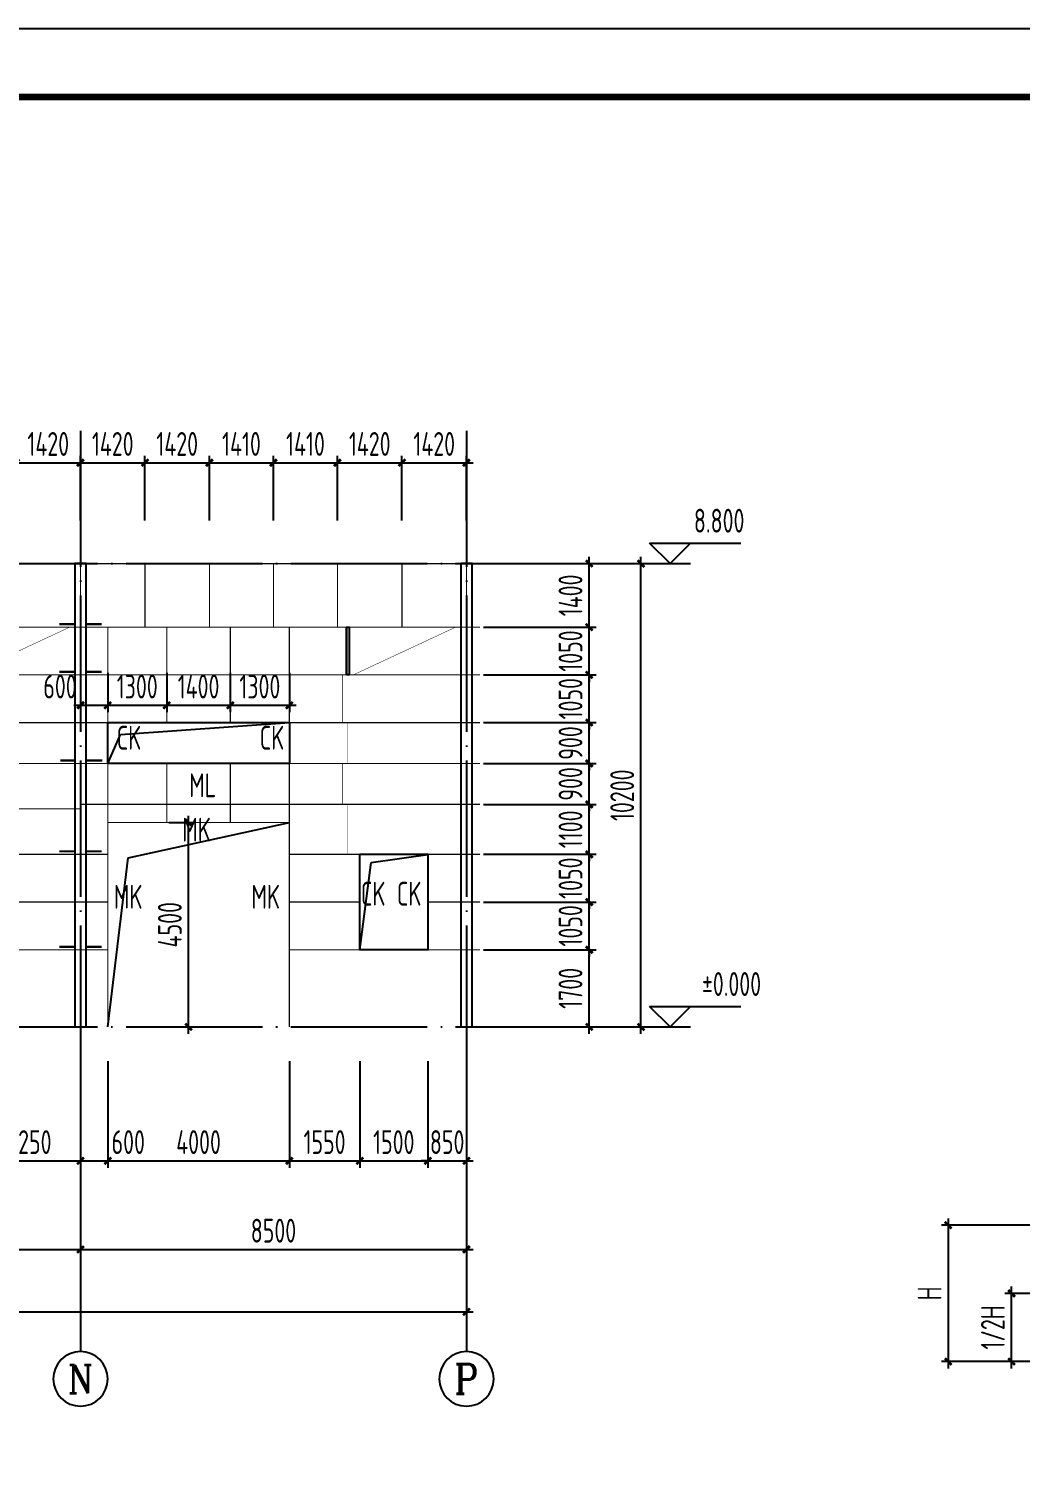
# Model space of a CAD drawing. Extents: x 753177 to 2169292, y -530934 to -273477.
# Drawn here: x 1811357 to 1833191, y -436492 to -404784 of the extents above; entities that cross this region are included whole.
import ezdxf
from ezdxf.enums import TextEntityAlignment as Align

# ---------------------------------------------------------------- set-up
doc = ezdxf.new("R2010")
doc.units = 0
doc.header["$LTSCALE"] = 1500
doc.header["$MEASUREMENT"] = 0
doc.linetypes.add('DOTE', pattern=[2.42, 2, -0.2, 0.02, -0.2])
doc.layers.get('Defpoints').update_dxf_attribs({"color": 252})
for name, color, linetype in [('00-tk', 151, 'Continuous'), ('AXIS', 3, 'Continuous'), ('AXIS_TEXT', 7, 'Continuous'), ('BOLT', 252, 'Continuous'), ('DIM', 3, 'Continuous'), ('THIN', 7, 'Continuous'), ('WINDOW', 4, 'Continuous')]:
    doc.layers.add(name, color=color, linetype=linetype)
doc.layers.add('TK', color=252, linetype='Continuous', lineweight=13)
doc.styles.add('_TCH_AXIS', font='COMPLEX', dxfattribs={"bigfont": 'GBCBIG'})
doc.styles.add('COMPLEX', font='COMPLEX')
doc.styles.add('TSSD_Dimension', font='Tssdeng.shx', dxfattribs={"width": 0.7, "bigfont": 'hztxt.shx'})
doc.styles.add('TSSD_Label', font='Tssdeng.shx', dxfattribs={"width": 0.7, "bigfont": 'hztxt.shx'})
doc.dimstyles.new('TSSD_150_150', dxfattribs={"dimtxt": 525, "dimasz": 150, "dimexe": 150, "dimexo": 375, "dimgap": 150, "dimtad": 1, "dimdec": 0, "dimzin": 0, "dimdsep": 46, "dimtxsty": 'TSSD_Dimension', "dimblk": 'ARCHTICK', "dimblk1": 'ARCHTICK', "dimblk2": 'ARCHTICK', "dimcen": 0, "dimdle": 150, "dimclrt": 7, "dimadec": 0, "dimazin": 0, "dimtfac": 1, "dimtdec": 0, "dimtix": 1, "dimtmove": 2, "dimatfit": 3, "dimfxl": 0, "dimtolj": 1, "dimtzin": 0, "dimarcsym": 0})

# ---------------------------------------------------------------- blocks, each defined once
blk = doc.blocks.new('_ArchTick')
at = {"color": 0, "linetype": 'ByBlock', "const_width": 0.4}
blk.add_lwpolyline([(-0.5, -0.5), (0.5, 0.5)], dxfattribs=at)
blk = doc.blocks.new('*D776')
at = {"layer": 'Defpoints', "color": 0, "transparency": 16777216}
for p in [(1833001, -432622), (1833890, -432622), (1833890, -434123)]:
    blk.add_point(p, dxfattribs=at)
at = {"layer": 'DIM', "color": 0, "lineweight": -2, "transparency": 16777216}
for p, q in [((1833001, -434273), (1833001, -432472)), ((1833515, -432622), (1832851, -432622)), ((1833515, -434123), (1832851, -434123))]:
    blk.add_line(p, q, dxfattribs=at)
at = {"layer": 'DIM', "color": 0, "lineweight": -2, "transparency": 16777216, "xscale": 150, "yscale": 150, "zscale": 150}
for p, rotation in [((1833001, -432622), 90), ((1833001, -434123), 270)]:
    blk.add_blockref('_ArchTick', p, dxfattribs=dict(at, rotation=rotation))
at = {"layer": 'DIM', "color": 7, "transparency": 16777216, "insert": (1832589, -433373), "char_height": 525, "attachment_point": 5, "rotation": 90, "style": 'TSSD_Dimension'}
blk.add_mtext('\\A1;1/2H', dxfattribs=at)
blk = doc.blocks.new('*D777')
at = {"layer": 'Defpoints', "color": 0, "transparency": 16777216}
for p in [(1833890, -431121), (1831606, -434123), (1833890, -434123)]:
    blk.add_point(p, dxfattribs=at)
at = {"layer": 'DIM', "color": 0, "lineweight": -2, "transparency": 16777216}
for p, q in [((1833515, -431121), (1831456, -431121)), ((1831606, -430971), (1831606, -434273)), ((1833515, -434123), (1831456, -434123))]:
    blk.add_line(p, q, dxfattribs=at)
at = {"layer": 'DIM', "color": 0, "lineweight": -2, "transparency": 16777216, "xscale": 150, "yscale": 150, "zscale": 150}
for p, rotation in [((1831606, -431121), 90), ((1831606, -434123), 270)]:
    blk.add_blockref('_ArchTick', p, dxfattribs=dict(at, rotation=rotation))
at = {"layer": 'DIM', "color": 7, "transparency": 16777216, "insert": (1831194, -432622), "char_height": 525, "attachment_point": 5, "rotation": 90, "style": 'TSSD_Dimension'}
blk.add_mtext('\\A1;H', dxfattribs=at)
blk = doc.blocks.new('A$C16496DF1')
at = {"layer": '00-tk', "linetype": 'Continuous'}
blk.add_line((178350, 126150), (0, 126150), dxfattribs=at)
at = {"layer": '00-tk', "const_width": 150}
blk.add_lwpolyline([(3750, 124650), (176850, 124650), (176850, 1500), (3750, 1500)], close=True, dxfattribs=at)
blk = doc.blocks.new('*D791')
at = {"layer": 'AXIS', "color": 0, "lineweight": -2, "transparency": 16777216}
for p, q in [((1803995, -428280), (1803995, -431805)), ((1812495, -428280), (1812495, -431805)), ((1803845, -431655), (1812645, -431655))]:
    blk.add_line(p, q, dxfattribs=at)
at = {"layer": 'Defpoints', "color": 0, "transparency": 16777216}
for p in [(1803995, -427905), (1812495, -427905), (1812495, -431655)]:
    blk.add_point(p, dxfattribs=at)
at = {"layer": 'AXIS', "color": 0, "lineweight": -2, "transparency": 16777216, "xscale": 150, "yscale": 150, "zscale": 150, "rotation": 180}
blk.add_blockref('_ArchTick', (1803995, -431655), dxfattribs=at)
at = {"layer": 'AXIS', "color": 0, "lineweight": -2, "transparency": 16777216, "xscale": 150, "yscale": 150, "zscale": 150}
blk.add_blockref('_ArchTick', (1812495, -431655), dxfattribs=at)
at = {"layer": 'AXIS', "color": 7, "transparency": 16777216, "insert": (1808245, -431242), "char_height": 525, "attachment_point": 5, "style": 'TSSD_Dimension'}
blk.add_mtext('\\A1;8500', dxfattribs=at)
blk = doc.blocks.new('*D792')
at = {"layer": 'AXIS', "color": 0, "lineweight": -2, "transparency": 16777216}
for p, q in [((1812495, -428280), (1812495, -431805)), ((1820995, -428280), (1820995, -431805)), ((1812345, -431655), (1821145, -431655))]:
    blk.add_line(p, q, dxfattribs=at)
at = {"layer": 'Defpoints', "color": 0, "transparency": 16777216}
for p in [(1812495, -427905), (1820995, -427905), (1820995, -431655)]:
    blk.add_point(p, dxfattribs=at)
at = {"layer": 'AXIS', "color": 0, "lineweight": -2, "transparency": 16777216, "xscale": 150, "yscale": 150, "zscale": 150, "rotation": 180}
blk.add_blockref('_ArchTick', (1812495, -431655), dxfattribs=at)
at = {"layer": 'AXIS', "color": 0, "lineweight": -2, "transparency": 16777216, "xscale": 150, "yscale": 150, "zscale": 150}
blk.add_blockref('_ArchTick', (1820995, -431655), dxfattribs=at)
at = {"layer": 'AXIS', "color": 7, "transparency": 16777216, "insert": (1816745, -431242), "char_height": 525, "attachment_point": 5, "style": 'TSSD_Dimension'}
blk.add_mtext('\\A1;8500', dxfattribs=at)
blk = doc.blocks.new('_AXISO')
blk.add_circle((0, 0), 0.5)
at = {"layer": 'AXIS_TEXT', "style": 'COMPLEX', "width": 1.041667}
blk.add_attdef('A', text='', height=0.56, dxfattribs=at).set_placement((-0.25, -0.28), (0.25, -0.28), align=Align.FIT)
blk = doc.blocks.new('*D793')
at = {"layer": 'Defpoints', "color": 0, "transparency": 16777216}
for p in [(1710495, -426757), (1820995, -426757), (1820995, -433030)]:
    blk.add_point(p, dxfattribs=at)
at = {"layer": 'DIM', "color": 0, "lineweight": -2, "transparency": 16777216}
for p, q in [((1710495, -427132), (1710495, -433180)), ((1820995, -427132), (1820995, -433180)), ((1710345, -433030), (1821145, -433030))]:
    blk.add_line(p, q, dxfattribs=at)
at = {"layer": 'DIM', "color": 0, "lineweight": -2, "transparency": 16777216, "xscale": 150, "yscale": 150, "zscale": 150, "rotation": 180}
blk.add_blockref('_ArchTick', (1710495, -433030), dxfattribs=at)
at = {"layer": 'DIM', "color": 0, "lineweight": -2, "transparency": 16777216, "xscale": 150, "yscale": 150, "zscale": 150}
blk.add_blockref('_ArchTick', (1820995, -433030), dxfattribs=at)
at = {"layer": 'DIM', "color": 7, "transparency": 16777216, "insert": (1765745, -432618), "char_height": 525, "attachment_point": 5, "style": 'TSSD_Dimension'}
blk.add_mtext('\\A1;110500', dxfattribs=at)
blk = doc.blocks.new('*D831')
at = {"layer": 'Defpoints', "color": 0, "transparency": 16777216}
for p in [(1810245, -427132), (1812495, -427132), (1812495, -429705)]:
    blk.add_point(p, dxfattribs=at)
at = {"layer": 'DIM', "color": 0, "lineweight": -2, "transparency": 16777216}
for p, q in [((1810245, -427507), (1810245, -429855)), ((1812495, -427507), (1812495, -429855)), ((1810095, -429705), (1812645, -429705))]:
    blk.add_line(p, q, dxfattribs=at)
at = {"layer": 'DIM', "color": 0, "lineweight": -2, "transparency": 16777216, "xscale": 150, "yscale": 150, "zscale": 150, "rotation": 180}
blk.add_blockref('_ArchTick', (1810245, -429705), dxfattribs=at)
at = {"layer": 'DIM', "color": 0, "lineweight": -2, "transparency": 16777216, "xscale": 150, "yscale": 150, "zscale": 150}
blk.add_blockref('_ArchTick', (1812495, -429705), dxfattribs=at)
at = {"layer": 'DIM', "color": 7, "transparency": 16777216, "insert": (1811370, -429292), "char_height": 525, "attachment_point": 5, "style": 'TSSD_Dimension'}
blk.add_mtext('\\A1;2250', dxfattribs=at)
blk = doc.blocks.new('*D832')
at = {"layer": 'Defpoints', "color": 0, "transparency": 16777216}
for p in [(1812495, -427132), (1813095, -427132), (1813095, -429705)]:
    blk.add_point(p, dxfattribs=at)
at = {"layer": 'DIM', "color": 0, "lineweight": -2, "transparency": 16777216}
for p, q in [((1812495, -427507), (1812495, -429855)), ((1813095, -427507), (1813095, -429855)), ((1812345, -429705), (1813245, -429705))]:
    blk.add_line(p, q, dxfattribs=at)
at = {"layer": 'DIM', "color": 0, "lineweight": -2, "transparency": 16777216, "xscale": 150, "yscale": 150, "zscale": 150, "rotation": 180}
blk.add_blockref('_ArchTick', (1812495, -429705), dxfattribs=at)
at = {"layer": 'DIM', "color": 0, "lineweight": -2, "transparency": 16777216, "xscale": 150, "yscale": 150, "zscale": 150}
blk.add_blockref('_ArchTick', (1813095, -429705), dxfattribs=at)
at = {"layer": 'DIM', "color": 7, "transparency": 16777216, "insert": (1813547, -429292), "char_height": 525, "attachment_point": 5, "style": 'TSSD_Dimension'}
blk.add_mtext('\\A1;600', dxfattribs=at)
blk = doc.blocks.new('*D833')
at = {"layer": 'Defpoints', "color": 0, "transparency": 16777216}
for p in [(1813095, -427132), (1817095, -427132), (1817095, -429705)]:
    blk.add_point(p, dxfattribs=at)
at = {"layer": 'DIM', "color": 0, "lineweight": -2, "transparency": 16777216}
for p, q in [((1813095, -427507), (1813095, -429855)), ((1817095, -427507), (1817095, -429855)), ((1812945, -429705), (1817245, -429705))]:
    blk.add_line(p, q, dxfattribs=at)
at = {"layer": 'DIM', "color": 0, "lineweight": -2, "transparency": 16777216, "xscale": 150, "yscale": 150, "zscale": 150, "rotation": 180}
blk.add_blockref('_ArchTick', (1813095, -429705), dxfattribs=at)
at = {"layer": 'DIM', "color": 0, "lineweight": -2, "transparency": 16777216, "xscale": 150, "yscale": 150, "zscale": 150}
blk.add_blockref('_ArchTick', (1817095, -429705), dxfattribs=at)
at = {"layer": 'DIM', "color": 7, "transparency": 16777216, "insert": (1815095, -429292), "char_height": 525, "attachment_point": 5, "style": 'TSSD_Dimension'}
blk.add_mtext('\\A1;4000', dxfattribs=at)
blk = doc.blocks.new('*D834')
at = {"layer": 'Defpoints', "color": 0, "transparency": 16777216}
for p in [(1817095, -427132), (1818645, -427132), (1818645, -429705)]:
    blk.add_point(p, dxfattribs=at)
at = {"layer": 'DIM', "color": 0, "lineweight": -2, "transparency": 16777216}
for p, q in [((1817095, -427507), (1817095, -429855)), ((1818645, -427507), (1818645, -429855)), ((1816945, -429705), (1818795, -429705))]:
    blk.add_line(p, q, dxfattribs=at)
at = {"layer": 'DIM', "color": 0, "lineweight": -2, "transparency": 16777216, "xscale": 150, "yscale": 150, "zscale": 150, "rotation": 180}
blk.add_blockref('_ArchTick', (1817095, -429705), dxfattribs=at)
at = {"layer": 'DIM', "color": 0, "lineweight": -2, "transparency": 16777216, "xscale": 150, "yscale": 150, "zscale": 150}
blk.add_blockref('_ArchTick', (1818645, -429705), dxfattribs=at)
at = {"layer": 'DIM', "color": 7, "transparency": 16777216, "insert": (1817870, -429292), "char_height": 525, "attachment_point": 5, "style": 'TSSD_Dimension'}
blk.add_mtext('\\A1;1550', dxfattribs=at)
blk = doc.blocks.new('*D835')
at = {"layer": 'Defpoints', "color": 0, "transparency": 16777216}
for p in [(1818645, -427132), (1820145, -427132), (1820145, -429705)]:
    blk.add_point(p, dxfattribs=at)
at = {"layer": 'DIM', "color": 0, "lineweight": -2, "transparency": 16777216}
for p, q in [((1818645, -427507), (1818645, -429855)), ((1820145, -427507), (1820145, -429855)), ((1818495, -429705), (1820295, -429705))]:
    blk.add_line(p, q, dxfattribs=at)
at = {"layer": 'DIM', "color": 0, "lineweight": -2, "transparency": 16777216, "xscale": 150, "yscale": 150, "zscale": 150, "rotation": 180}
blk.add_blockref('_ArchTick', (1818645, -429705), dxfattribs=at)
at = {"layer": 'DIM', "color": 0, "lineweight": -2, "transparency": 16777216, "xscale": 150, "yscale": 150, "zscale": 150}
blk.add_blockref('_ArchTick', (1820145, -429705), dxfattribs=at)
at = {"layer": 'DIM', "color": 7, "transparency": 16777216, "insert": (1819395, -429292), "char_height": 525, "attachment_point": 5, "style": 'TSSD_Dimension'}
blk.add_mtext('\\A1;1500', dxfattribs=at)
blk = doc.blocks.new('*D836')
at = {"layer": 'Defpoints', "color": 0, "transparency": 16777216}
for p in [(1820145, -427132), (1820995, -427132), (1820995, -429705)]:
    blk.add_point(p, dxfattribs=at)
at = {"layer": 'DIM', "color": 0, "lineweight": -2, "transparency": 16777216}
for p, q in [((1820145, -427507), (1820145, -429855)), ((1820995, -427507), (1820995, -429855)), ((1820145, -429705), (1819995, -429705)), ((1820145, -429705), (1820995, -429705)), ((1820995, -429705), (1821145, -429705))]:
    blk.add_line(p, q, dxfattribs=at)
at = {"layer": 'DIM', "color": 0, "lineweight": -2, "transparency": 16777216, "xscale": 150, "yscale": 150, "zscale": 150}
blk.add_blockref('_ArchTick', (1820145, -429705), dxfattribs=at)
at = {"layer": 'DIM', "color": 0, "lineweight": -2, "transparency": 16777216, "xscale": 150, "yscale": 150, "zscale": 150, "rotation": 180}
blk.add_blockref('_ArchTick', (1820995, -429705), dxfattribs=at)
at = {"layer": 'DIM', "color": 7, "transparency": 16777216, "insert": (1820570, -429292), "char_height": 525, "attachment_point": 5, "style": 'TSSD_Dimension'}
blk.add_mtext('\\A1;850', dxfattribs=at)
blk = doc.blocks.new('*D933')
at = {"layer": 'Defpoints', "color": 0, "transparency": 16777216}
for p in [(1812495, -414336), (1811075, -415985), (1812495, -415985)]:
    blk.add_point(p, dxfattribs=at)
at = {"layer": 'DIM', "color": 0, "lineweight": -2, "transparency": 16777216}
for p, q in [((1810925, -414336), (1812645, -414336)), ((1811075, -415610), (1811075, -414186)), ((1812495, -415610), (1812495, -414186))]:
    blk.add_line(p, q, dxfattribs=at)
at = {"layer": 'DIM', "color": 0, "lineweight": -2, "transparency": 16777216, "xscale": 150, "yscale": 150, "zscale": 150, "rotation": 180}
blk.add_blockref('_ArchTick', (1811075, -414336), dxfattribs=at)
at = {"layer": 'DIM', "color": 0, "lineweight": -2, "transparency": 16777216, "xscale": 150, "yscale": 150, "zscale": 150}
blk.add_blockref('_ArchTick', (1812495, -414336), dxfattribs=at)
at = {"layer": 'DIM', "color": 7, "transparency": 16777216, "insert": (1811785, -413923), "char_height": 525, "attachment_point": 5, "style": 'TSSD_Dimension'}
blk.add_mtext('\\A1;1420', dxfattribs=at)
blk = doc.blocks.new('*D934')
at = {"layer": 'Defpoints', "color": 0, "transparency": 16777216}
for p in [(1813915, -414336), (1812495, -415985), (1813915, -415985)]:
    blk.add_point(p, dxfattribs=at)
at = {"layer": 'DIM', "color": 0, "lineweight": -2, "transparency": 16777216}
for p, q in [((1812345, -414336), (1814065, -414336)), ((1812495, -415610), (1812495, -414186)), ((1813915, -415610), (1813915, -414186))]:
    blk.add_line(p, q, dxfattribs=at)
at = {"layer": 'DIM', "color": 0, "lineweight": -2, "transparency": 16777216, "xscale": 150, "yscale": 150, "zscale": 150, "rotation": 180}
blk.add_blockref('_ArchTick', (1812495, -414336), dxfattribs=at)
at = {"layer": 'DIM', "color": 0, "lineweight": -2, "transparency": 16777216, "xscale": 150, "yscale": 150, "zscale": 150}
blk.add_blockref('_ArchTick', (1813915, -414336), dxfattribs=at)
at = {"layer": 'DIM', "color": 7, "transparency": 16777216, "insert": (1813205, -413923), "char_height": 525, "attachment_point": 5, "style": 'TSSD_Dimension'}
blk.add_mtext('\\A1;1420', dxfattribs=at)
blk = doc.blocks.new('*D935')
at = {"layer": 'Defpoints', "color": 0, "transparency": 16777216}
for p in [(1815335, -414336), (1813915, -415985), (1815335, -415985)]:
    blk.add_point(p, dxfattribs=at)
at = {"layer": 'DIM', "color": 0, "lineweight": -2, "transparency": 16777216}
for p, q in [((1813765, -414336), (1815485, -414336)), ((1813915, -415610), (1813915, -414186)), ((1815335, -415610), (1815335, -414186))]:
    blk.add_line(p, q, dxfattribs=at)
at = {"layer": 'DIM', "color": 0, "lineweight": -2, "transparency": 16777216, "xscale": 150, "yscale": 150, "zscale": 150, "rotation": 180}
blk.add_blockref('_ArchTick', (1813915, -414336), dxfattribs=at)
at = {"layer": 'DIM', "color": 0, "lineweight": -2, "transparency": 16777216, "xscale": 150, "yscale": 150, "zscale": 150}
blk.add_blockref('_ArchTick', (1815335, -414336), dxfattribs=at)
at = {"layer": 'DIM', "color": 7, "transparency": 16777216, "insert": (1814625, -413923), "char_height": 525, "attachment_point": 5, "style": 'TSSD_Dimension'}
blk.add_mtext('\\A1;1420', dxfattribs=at)
blk = doc.blocks.new('*D936')
at = {"layer": 'Defpoints', "color": 0, "transparency": 16777216}
for p in [(1816745, -414336), (1815335, -415985), (1816745, -415985)]:
    blk.add_point(p, dxfattribs=at)
at = {"layer": 'DIM', "color": 0, "lineweight": -2, "transparency": 16777216}
for p, q in [((1815185, -414336), (1816895, -414336)), ((1815335, -415610), (1815335, -414186)), ((1816745, -415610), (1816745, -414186))]:
    blk.add_line(p, q, dxfattribs=at)
at = {"layer": 'DIM', "color": 0, "lineweight": -2, "transparency": 16777216, "xscale": 150, "yscale": 150, "zscale": 150, "rotation": 180}
blk.add_blockref('_ArchTick', (1815335, -414336), dxfattribs=at)
at = {"layer": 'DIM', "color": 0, "lineweight": -2, "transparency": 16777216, "xscale": 150, "yscale": 150, "zscale": 150}
blk.add_blockref('_ArchTick', (1816745, -414336), dxfattribs=at)
at = {"layer": 'DIM', "color": 7, "transparency": 16777216, "insert": (1816040, -413923), "char_height": 525, "attachment_point": 5, "style": 'TSSD_Dimension'}
blk.add_mtext('\\A1;1410', dxfattribs=at)
blk = doc.blocks.new('*D937')
at = {"layer": 'Defpoints', "color": 0, "transparency": 16777216}
for p in [(1818155, -414336), (1816745, -415985), (1818155, -415985)]:
    blk.add_point(p, dxfattribs=at)
at = {"layer": 'DIM', "color": 0, "lineweight": -2, "transparency": 16777216}
for p, q in [((1816595, -414336), (1818305, -414336)), ((1816745, -415610), (1816745, -414186)), ((1818155, -415610), (1818155, -414186))]:
    blk.add_line(p, q, dxfattribs=at)
at = {"layer": 'DIM', "color": 0, "lineweight": -2, "transparency": 16777216, "xscale": 150, "yscale": 150, "zscale": 150, "rotation": 180}
blk.add_blockref('_ArchTick', (1816745, -414336), dxfattribs=at)
at = {"layer": 'DIM', "color": 0, "lineweight": -2, "transparency": 16777216, "xscale": 150, "yscale": 150, "zscale": 150}
blk.add_blockref('_ArchTick', (1818155, -414336), dxfattribs=at)
at = {"layer": 'DIM', "color": 7, "transparency": 16777216, "insert": (1817450, -413923), "char_height": 525, "attachment_point": 5, "style": 'TSSD_Dimension'}
blk.add_mtext('\\A1;1410', dxfattribs=at)
blk = doc.blocks.new('*D938')
at = {"layer": 'Defpoints', "color": 0, "transparency": 16777216}
for p in [(1819575, -414336), (1818155, -415985), (1819575, -415985)]:
    blk.add_point(p, dxfattribs=at)
at = {"layer": 'DIM', "color": 0, "lineweight": -2, "transparency": 16777216}
for p, q in [((1818005, -414336), (1819725, -414336)), ((1818155, -415610), (1818155, -414186)), ((1819575, -415610), (1819575, -414186))]:
    blk.add_line(p, q, dxfattribs=at)
at = {"layer": 'DIM', "color": 0, "lineweight": -2, "transparency": 16777216, "xscale": 150, "yscale": 150, "zscale": 150, "rotation": 180}
blk.add_blockref('_ArchTick', (1818155, -414336), dxfattribs=at)
at = {"layer": 'DIM', "color": 0, "lineweight": -2, "transparency": 16777216, "xscale": 150, "yscale": 150, "zscale": 150}
blk.add_blockref('_ArchTick', (1819575, -414336), dxfattribs=at)
at = {"layer": 'DIM', "color": 7, "transparency": 16777216, "insert": (1818865, -413923), "char_height": 525, "attachment_point": 5, "style": 'TSSD_Dimension'}
blk.add_mtext('\\A1;1420', dxfattribs=at)
blk = doc.blocks.new('*D939')
at = {"layer": 'Defpoints', "color": 0, "transparency": 16777216}
for p in [(1820995, -414336), (1819575, -415985), (1820995, -415985)]:
    blk.add_point(p, dxfattribs=at)
at = {"layer": 'DIM', "color": 0, "lineweight": -2, "transparency": 16777216}
for p, q in [((1819425, -414336), (1821145, -414336)), ((1819575, -415610), (1819575, -414186)), ((1820995, -415610), (1820995, -414186))]:
    blk.add_line(p, q, dxfattribs=at)
at = {"layer": 'DIM', "color": 0, "lineweight": -2, "transparency": 16777216, "xscale": 150, "yscale": 150, "zscale": 150, "rotation": 180}
blk.add_blockref('_ArchTick', (1819575, -414336), dxfattribs=at)
at = {"layer": 'DIM', "color": 0, "lineweight": -2, "transparency": 16777216, "xscale": 150, "yscale": 150, "zscale": 150}
blk.add_blockref('_ArchTick', (1820995, -414336), dxfattribs=at)
at = {"layer": 'DIM', "color": 7, "transparency": 16777216, "insert": (1820285, -413923), "char_height": 525, "attachment_point": 5, "style": 'TSSD_Dimension'}
blk.add_mtext('\\A1;1420', dxfattribs=at)
blk = doc.blocks.new('*D960')
at = {"layer": 'Defpoints', "color": 0, "transparency": 16777216}
for p in [(1812495, -418590), (1813095, -418590), (1813095, -419676)]:
    blk.add_point(p, dxfattribs=at)
at = {"layer": 'DIM', "color": 0, "lineweight": -2, "transparency": 16777216}
for p, q in [((1812495, -418965), (1812495, -419826)), ((1813095, -418965), (1813095, -419826)), ((1812345, -419676), (1813245, -419676))]:
    blk.add_line(p, q, dxfattribs=at)
at = {"layer": 'DIM', "color": 0, "lineweight": -2, "transparency": 16777216, "xscale": 150, "yscale": 150, "zscale": 150, "rotation": 180}
blk.add_blockref('_ArchTick', (1812495, -419676), dxfattribs=at)
at = {"layer": 'DIM', "color": 0, "lineweight": -2, "transparency": 16777216, "xscale": 150, "yscale": 150, "zscale": 150}
blk.add_blockref('_ArchTick', (1813095, -419676), dxfattribs=at)
at = {"layer": 'DIM', "color": 7, "transparency": 16777216, "insert": (1812044, -419264), "char_height": 525, "attachment_point": 5, "style": 'TSSD_Dimension'}
blk.add_mtext('\\A1;600', dxfattribs=at)
blk = doc.blocks.new('*D961')
at = {"layer": 'Defpoints', "color": 0, "transparency": 16777216}
for p in [(1813095, -418590), (1814395, -418590), (1814395, -419676)]:
    blk.add_point(p, dxfattribs=at)
at = {"layer": 'DIM', "color": 0, "lineweight": -2, "transparency": 16777216}
for p, q in [((1813095, -418965), (1813095, -419826)), ((1814395, -418965), (1814395, -419826)), ((1812945, -419676), (1814545, -419676))]:
    blk.add_line(p, q, dxfattribs=at)
at = {"layer": 'DIM', "color": 0, "lineweight": -2, "transparency": 16777216, "xscale": 150, "yscale": 150, "zscale": 150, "rotation": 180}
blk.add_blockref('_ArchTick', (1813095, -419676), dxfattribs=at)
at = {"layer": 'DIM', "color": 0, "lineweight": -2, "transparency": 16777216, "xscale": 150, "yscale": 150, "zscale": 150}
blk.add_blockref('_ArchTick', (1814395, -419676), dxfattribs=at)
at = {"layer": 'DIM', "color": 7, "transparency": 16777216, "insert": (1813745, -419264), "char_height": 525, "attachment_point": 5, "style": 'TSSD_Dimension'}
blk.add_mtext('\\A1;1300', dxfattribs=at)
blk = doc.blocks.new('*D962')
at = {"layer": 'Defpoints', "color": 0, "transparency": 16777216}
for p in [(1814395, -418590), (1815795, -418590), (1815795, -419676)]:
    blk.add_point(p, dxfattribs=at)
at = {"layer": 'DIM', "color": 0, "lineweight": -2, "transparency": 16777216}
for p, q in [((1814395, -418965), (1814395, -419826)), ((1815795, -418965), (1815795, -419826)), ((1814245, -419676), (1815945, -419676))]:
    blk.add_line(p, q, dxfattribs=at)
at = {"layer": 'DIM', "color": 0, "lineweight": -2, "transparency": 16777216, "xscale": 150, "yscale": 150, "zscale": 150, "rotation": 180}
blk.add_blockref('_ArchTick', (1814395, -419676), dxfattribs=at)
at = {"layer": 'DIM', "color": 0, "lineweight": -2, "transparency": 16777216, "xscale": 150, "yscale": 150, "zscale": 150}
blk.add_blockref('_ArchTick', (1815795, -419676), dxfattribs=at)
at = {"layer": 'DIM', "color": 7, "transparency": 16777216, "insert": (1815095, -419264), "char_height": 525, "attachment_point": 5, "style": 'TSSD_Dimension'}
blk.add_mtext('\\A1;1400', dxfattribs=at)
blk = doc.blocks.new('*D963')
at = {"layer": 'Defpoints', "color": 0, "transparency": 16777216}
for p in [(1815795, -418590), (1817095, -418590), (1817095, -419676)]:
    blk.add_point(p, dxfattribs=at)
at = {"layer": 'DIM', "color": 0, "lineweight": -2, "transparency": 16777216}
for p, q in [((1815795, -418965), (1815795, -419826)), ((1817095, -418965), (1817095, -419826)), ((1815645, -419676), (1817245, -419676))]:
    blk.add_line(p, q, dxfattribs=at)
at = {"layer": 'DIM', "color": 0, "lineweight": -2, "transparency": 16777216, "xscale": 150, "yscale": 150, "zscale": 150, "rotation": 180}
blk.add_blockref('_ArchTick', (1815795, -419676), dxfattribs=at)
at = {"layer": 'DIM', "color": 0, "lineweight": -2, "transparency": 16777216, "xscale": 150, "yscale": 150, "zscale": 150}
blk.add_blockref('_ArchTick', (1817095, -419676), dxfattribs=at)
at = {"layer": 'DIM', "color": 7, "transparency": 16777216, "insert": (1816445, -419264), "char_height": 525, "attachment_point": 5, "style": 'TSSD_Dimension'}
blk.add_mtext('\\A1;1300', dxfattribs=at)
blk = doc.blocks.new('*D967')
at = {"layer": 'Defpoints', "color": 0, "transparency": 16777216}
for p in [(1814063, -422257), (1814875, -422257), (1814063, -426757)]:
    blk.add_point(p, dxfattribs=at)
at = {"layer": 'DIM', "color": 0, "lineweight": -2, "transparency": 16777216}
for p, q in [((1814438, -422257), (1815025, -422257)), ((1814875, -426907), (1814875, -422107)), ((1814438, -426757), (1815025, -426757))]:
    blk.add_line(p, q, dxfattribs=at)
at = {"layer": 'DIM', "color": 0, "lineweight": -2, "transparency": 16777216, "xscale": 150, "yscale": 150, "zscale": 150}
for p, rotation in [((1814875, -422257), 90), ((1814875, -426757), 270)]:
    blk.add_blockref('_ArchTick', p, dxfattribs=dict(at, rotation=rotation))
at = {"layer": 'DIM', "color": 7, "transparency": 16777216, "insert": (1814463, -424507), "char_height": 525, "attachment_point": 5, "rotation": 90, "style": 'TSSD_Dimension'}
blk.add_mtext('\\A1;4500', dxfattribs=at)
blk = doc.blocks.new('*D977')
at = {"layer": 'Defpoints', "color": 0, "transparency": 16777216}
for p in [(1820995, -425057), (1823699, -425057), (1820995, -426757)]:
    blk.add_point(p, dxfattribs=at)
at = {"layer": 'DIM', "color": 0, "lineweight": -2, "transparency": 16777216}
for p, q in [((1821370, -425057), (1823849, -425057)), ((1823699, -426907), (1823699, -424907)), ((1821370, -426757), (1823849, -426757))]:
    blk.add_line(p, q, dxfattribs=at)
at = {"layer": 'DIM', "color": 0, "lineweight": -2, "transparency": 16777216, "xscale": 150, "yscale": 150, "zscale": 150}
for p, rotation in [((1823699, -425057), 90), ((1823699, -426757), 270)]:
    blk.add_blockref('_ArchTick', p, dxfattribs=dict(at, rotation=rotation))
at = {"layer": 'DIM', "color": 7, "transparency": 16777216, "insert": (1823287, -425907), "char_height": 525, "attachment_point": 5, "rotation": 90, "style": 'TSSD_Dimension'}
blk.add_mtext('\\A1;1700', dxfattribs=at)
blk = doc.blocks.new('*D978')
at = {"layer": 'Defpoints', "color": 0, "transparency": 16777216}
for p in [(1820995, -424007), (1823699, -424007), (1820995, -425057)]:
    blk.add_point(p, dxfattribs=at)
at = {"layer": 'DIM', "color": 0, "lineweight": -2, "transparency": 16777216}
for p, q in [((1823699, -424007), (1823699, -423857)), ((1821370, -424007), (1823849, -424007)), ((1823699, -425057), (1823699, -424007)), ((1821370, -425057), (1823849, -425057)), ((1823699, -425057), (1823699, -425207))]:
    blk.add_line(p, q, dxfattribs=at)
at = {"layer": 'DIM', "color": 0, "lineweight": -2, "transparency": 16777216, "xscale": 150, "yscale": 150, "zscale": 150}
for p, rotation in [((1823699, -424007), 270), ((1823699, -425057), 90)]:
    blk.add_blockref('_ArchTick', p, dxfattribs=dict(at, rotation=rotation))
at = {"layer": 'DIM', "color": 7, "transparency": 16777216, "insert": (1823287, -424532), "char_height": 525, "attachment_point": 5, "rotation": 90, "style": 'TSSD_Dimension'}
blk.add_mtext('\\A1;1050', dxfattribs=at)
blk = doc.blocks.new('*D979')
at = {"layer": 'Defpoints', "color": 0, "transparency": 16777216}
for p in [(1820995, -422957), (1823699, -422957), (1820995, -424007)]:
    blk.add_point(p, dxfattribs=at)
at = {"layer": 'DIM', "color": 0, "lineweight": -2, "transparency": 16777216}
for p, q in [((1821370, -422957), (1823849, -422957)), ((1823699, -422957), (1823699, -422807)), ((1823699, -424007), (1823699, -422957)), ((1821370, -424007), (1823849, -424007)), ((1823699, -424007), (1823699, -424157))]:
    blk.add_line(p, q, dxfattribs=at)
at = {"layer": 'DIM', "color": 0, "lineweight": -2, "transparency": 16777216, "xscale": 150, "yscale": 150, "zscale": 150}
for p, rotation in [((1823699, -422957), 270), ((1823699, -424007), 90)]:
    blk.add_blockref('_ArchTick', p, dxfattribs=dict(at, rotation=rotation))
at = {"layer": 'DIM', "color": 7, "transparency": 16777216, "insert": (1823287, -423482), "char_height": 525, "attachment_point": 5, "rotation": 90, "style": 'TSSD_Dimension'}
blk.add_mtext('\\A1;1050', dxfattribs=at)
blk = doc.blocks.new('*D980')
at = {"layer": 'Defpoints', "color": 0, "transparency": 16777216}
for p in [(1820995, -421857), (1823699, -421857), (1820995, -422957)]:
    blk.add_point(p, dxfattribs=at)
at = {"layer": 'DIM', "color": 0, "lineweight": -2, "transparency": 16777216}
for p, q in [((1823699, -421857), (1823699, -421707)), ((1821370, -421857), (1823849, -421857)), ((1823699, -422957), (1823699, -421857)), ((1821370, -422957), (1823849, -422957)), ((1823699, -422957), (1823699, -423107))]:
    blk.add_line(p, q, dxfattribs=at)
at = {"layer": 'DIM', "color": 0, "lineweight": -2, "transparency": 16777216, "xscale": 150, "yscale": 150, "zscale": 150}
for p, rotation in [((1823699, -421857), 270), ((1823699, -422957), 90)]:
    blk.add_blockref('_ArchTick', p, dxfattribs=dict(at, rotation=rotation))
at = {"layer": 'DIM', "color": 7, "transparency": 16777216, "insert": (1823287, -422407), "char_height": 525, "attachment_point": 5, "rotation": 90, "style": 'TSSD_Dimension'}
blk.add_mtext('\\A1;1100', dxfattribs=at)
blk = doc.blocks.new('*D981')
at = {"layer": 'Defpoints', "color": 0, "transparency": 16777216}
for p in [(1820995, -420957), (1823699, -420957), (1820995, -421857)]:
    blk.add_point(p, dxfattribs=at)
at = {"layer": 'DIM', "color": 0, "lineweight": -2, "transparency": 16777216}
for p, q in [((1821370, -420957), (1823849, -420957)), ((1823699, -420957), (1823699, -420807)), ((1823699, -421857), (1823699, -420957)), ((1821370, -421857), (1823849, -421857)), ((1823699, -421857), (1823699, -422007))]:
    blk.add_line(p, q, dxfattribs=at)
at = {"layer": 'DIM', "color": 0, "lineweight": -2, "transparency": 16777216, "xscale": 150, "yscale": 150, "zscale": 150}
for p, rotation in [((1823699, -420957), 270), ((1823699, -421857), 90)]:
    blk.add_blockref('_ArchTick', p, dxfattribs=dict(at, rotation=rotation))
at = {"layer": 'DIM', "color": 7, "transparency": 16777216, "insert": (1823287, -421407), "char_height": 525, "attachment_point": 5, "rotation": 90, "style": 'TSSD_Dimension'}
blk.add_mtext('\\A1;900', dxfattribs=at)
blk = doc.blocks.new('*D982')
at = {"layer": 'Defpoints', "color": 0, "transparency": 16777216}
for p in [(1820995, -420057), (1823699, -420057), (1820995, -420957)]:
    blk.add_point(p, dxfattribs=at)
at = {"layer": 'DIM', "color": 0, "lineweight": -2, "transparency": 16777216}
for p, q in [((1821370, -420057), (1823849, -420057)), ((1823699, -420057), (1823699, -419907)), ((1823699, -420957), (1823699, -420057)), ((1821370, -420957), (1823849, -420957)), ((1823699, -420957), (1823699, -421107))]:
    blk.add_line(p, q, dxfattribs=at)
at = {"layer": 'DIM', "color": 0, "lineweight": -2, "transparency": 16777216, "xscale": 150, "yscale": 150, "zscale": 150}
for p, rotation in [((1823699, -420057), 270), ((1823699, -420957), 90)]:
    blk.add_blockref('_ArchTick', p, dxfattribs=dict(at, rotation=rotation))
at = {"layer": 'DIM', "color": 7, "transparency": 16777216, "insert": (1823287, -420507), "char_height": 525, "attachment_point": 5, "rotation": 90, "style": 'TSSD_Dimension'}
blk.add_mtext('\\A1;900', dxfattribs=at)
blk = doc.blocks.new('*D983')
at = {"layer": 'Defpoints', "color": 0, "transparency": 16777216}
for p in [(1820995, -419007), (1823699, -419007), (1820995, -420057)]:
    blk.add_point(p, dxfattribs=at)
at = {"layer": 'DIM', "color": 0, "lineweight": -2, "transparency": 16777216}
for p, q in [((1823699, -419007), (1823699, -418857)), ((1821370, -419007), (1823849, -419007)), ((1823699, -420057), (1823699, -419007)), ((1821370, -420057), (1823849, -420057)), ((1823699, -420057), (1823699, -420207))]:
    blk.add_line(p, q, dxfattribs=at)
at = {"layer": 'DIM', "color": 0, "lineweight": -2, "transparency": 16777216, "xscale": 150, "yscale": 150, "zscale": 150}
for p, rotation in [((1823699, -419007), 270), ((1823699, -420057), 90)]:
    blk.add_blockref('_ArchTick', p, dxfattribs=dict(at, rotation=rotation))
at = {"layer": 'DIM', "color": 7, "transparency": 16777216, "insert": (1823287, -419532), "char_height": 525, "attachment_point": 5, "rotation": 90, "style": 'TSSD_Dimension'}
blk.add_mtext('\\A1;1050', dxfattribs=at)
blk = doc.blocks.new('*D984')
at = {"layer": 'Defpoints', "color": 0, "transparency": 16777216}
for p in [(1820995, -417957), (1823699, -417957), (1820995, -419007)]:
    blk.add_point(p, dxfattribs=at)
at = {"layer": 'DIM', "color": 0, "lineweight": -2, "transparency": 16777216}
for p, q in [((1823699, -417957), (1823699, -417807)), ((1821370, -417957), (1823849, -417957)), ((1823699, -419007), (1823699, -417957)), ((1821370, -419007), (1823849, -419007)), ((1823699, -419007), (1823699, -419157))]:
    blk.add_line(p, q, dxfattribs=at)
at = {"layer": 'DIM', "color": 0, "lineweight": -2, "transparency": 16777216, "xscale": 150, "yscale": 150, "zscale": 150}
for p, rotation in [((1823699, -417957), 270), ((1823699, -419007), 90)]:
    blk.add_blockref('_ArchTick', p, dxfattribs=dict(at, rotation=rotation))
at = {"layer": 'DIM', "color": 7, "transparency": 16777216, "insert": (1823287, -418482), "char_height": 525, "attachment_point": 5, "rotation": 90, "style": 'TSSD_Dimension'}
blk.add_mtext('\\A1;1050', dxfattribs=at)
blk = doc.blocks.new('*D985')
at = {"layer": 'Defpoints', "color": 0, "transparency": 16777216}
for p in [(1820995, -416557), (1823699, -416557), (1820995, -417957)]:
    blk.add_point(p, dxfattribs=at)
at = {"layer": 'DIM', "color": 0, "lineweight": -2, "transparency": 16777216}
for p, q in [((1821370, -416557), (1823849, -416557)), ((1823699, -418107), (1823699, -416407)), ((1821370, -417957), (1823849, -417957))]:
    blk.add_line(p, q, dxfattribs=at)
at = {"layer": 'DIM', "color": 0, "lineweight": -2, "transparency": 16777216, "xscale": 150, "yscale": 150, "zscale": 150}
for p, rotation in [((1823699, -416557), 90), ((1823699, -417957), 270)]:
    blk.add_blockref('_ArchTick', p, dxfattribs=dict(at, rotation=rotation))
at = {"layer": 'DIM', "color": 7, "transparency": 16777216, "insert": (1823287, -417257), "char_height": 525, "attachment_point": 5, "rotation": 90, "style": 'TSSD_Dimension'}
blk.add_mtext('\\A1;1400', dxfattribs=at)
blk = doc.blocks.new('*D986')
at = {"layer": 'Defpoints', "color": 0, "transparency": 16777216}
for p in [(1820382, -416557), (1824838, -416557), (1820382, -426757)]:
    blk.add_point(p, dxfattribs=at)
at = {"layer": 'DIM', "color": 0, "lineweight": -2, "transparency": 16777216}
for p, q in [((1820757, -416557), (1824988, -416557)), ((1824838, -426907), (1824838, -416407)), ((1820757, -426757), (1824988, -426757))]:
    blk.add_line(p, q, dxfattribs=at)
at = {"layer": 'DIM', "color": 0, "lineweight": -2, "transparency": 16777216, "xscale": 150, "yscale": 150, "zscale": 150}
for p, rotation in [((1824838, -416557), 90), ((1824838, -426757), 270)]:
    blk.add_blockref('_ArchTick', p, dxfattribs=dict(at, rotation=rotation))
at = {"layer": 'DIM', "color": 7, "transparency": 16777216, "insert": (1824426, -421657), "char_height": 525, "attachment_point": 5, "rotation": 90, "style": 'TSSD_Dimension'}
blk.add_mtext('\\A1;10200', dxfattribs=at)

msp = doc.modelspace()

# ---------------------------------------------------------------- linework, layer by layer
at = {"color": 2, "linetype": 'ByBlock'}
for points, const_width in [([(1710195.3, -416557.3), (1821295.3, -416557.3)], 25), ([(1710195.3, -417957.3), (1821295.3, -417957.3)], 25), ([(1812256.3, -417957.3), (1810001.3, -419007.3)], 10), ([(1818381.3, -417957.3), (1818381.3, -419007.3)], 10), ([(1820756.3, -417957.3), (1818501.3, -419007.3)], 10), ([(1733745.3, -419007.3), (1821295.3, -419007.3)], 25), ([(1803995.3, -419007.3), (1814745.3, -419007.3)], 25), ([(1818261.3, -419007.3), (1818261.3, -420057.3)], 10), ([(1718995.3, -420057.3), (1821295.3, -420057.3)], 25), ([(1818381.3, -420057.3), (1818381.3, -420957.3)], 10), ([(1718995.3, -420957.3), (1821295.3, -420957.3)], 25), ([(1818261.3, -420957.3), (1818261.3, -421857.3)], 10), ([(1803995.3, -421957.3), (1812495.3, -421957.3)], 25), ([(1818381.3, -421857.3), (1818381.3, -422957.3)], 10), ([(1801745.3, -422957.3), (1813095.3, -422957.3)], 25), ([(1817095.3, -422957.3), (1821295.3, -422957.3)], 25), ([(1810245.3, -424007.3), (1813095.3, -424007.3)], 25), ([(1817095.3, -424007.3), (1818645.3, -424007.3)], 25), ([(1820145.3, -424007.3), (1821295.3, -424007.3)], 25), ([(1801745.3, -425057.3), (1813095.3, -425057.3)], 25), ([(1817095.3, -425057.3), (1821295.3, -425057.3)], 25)]:
    msp.add_lwpolyline(points, dxfattribs=dict(at, const_width=const_width))
at = {"color": 4, "linetype": 'ByBlock'}
for points in [[(1812620.3, -416557.3), (1812370.3, -416557.3), (1812370.3, -426757.3), (1812620.3, -426757.3)], [(1821120.3, -416557.3), (1820870.3, -416557.3), (1820870.3, -426757.3), (1821120.3, -426757.3)]]:
    msp.add_lwpolyline(points, close=True, dxfattribs=at)
at = {"color": 2, "linetype": 'ByBlock'}
msp.add_lwpolyline([(1818351.3, -419007.3), (1818351.3, -417957.3), (1818411.3, -417957.3), (1818411.3, -419007.3)], close=True, dxfattribs=at)
at = {"layer": 'AXIS', "color": 252, "linetype": 'DOTE'}
for p, q in [((1812495.3, -413631.5), (1812495.3, -427905)), ((1820995.3, -413631.5), (1820995.3, -427905))]:
    msp.add_line(p, q, dxfattribs=at)
at = {"layer": 'AXIS', "color": 253, "linetype": 'DOTE'}
for p, q in [((1708230.6, -416557.3), (1821802.2, -416557.3)), ((1708230.6, -426757.3), (1821802.2, -426757.3))]:
    msp.add_line(p, q, dxfattribs=at)
at = {"layer": 'AXIS'}
for p, q in [((1812495.3, -427905), (1812495.3, -433905)), ((1820995.3, -427905), (1820995.3, -433905))]:
    msp.add_line(p, q, dxfattribs=at)
at = {"layer": 'BOLT', "color": 2}
for p, q in [((1813377.6, -420318.6), (1817095.3, -420057.3)), ((1813095.3, -420957.3), (1813377.6, -420318.6)), ((1818894.9, -423133.3), (1820145.3, -422957.3)), ((1818645.3, -425057.3), (1818894.9, -423133.3))]:
    msp.add_line(p, q, dxfattribs=at)
at = {"layer": 'BOLT'}
for p, q in [((1813544.6, -423036.9), (1817095.3, -422257.3)), ((1813095.3, -426757.3), (1813544.6, -423036.9))]:
    msp.add_line(p, q, dxfattribs=at)
at = {"layer": 'BOLT', "color": 2, "const_width": 25}
for points in [[(1812495.3, -417957.3), (1812495.3, -416557.3)], [(1813915.3, -417957.3), (1813915.3, -416557.3)], [(1815335.3, -417957.3), (1815335.3, -416557.3)], [(1816745.3, -417957.3), (1816745.3, -416557.3)], [(1818155.3, -417957.3), (1818155.3, -416557.3)], [(1819575.3, -417957.3), (1819575.3, -416557.3)], [(1820995.3, -417957.3), (1820995.3, -416557.3)], [(1813095.3, -426757.3), (1813095.3, -417957.3)], [(1814395.3, -420057.3), (1814395.3, -417957.3)], [(1815795.3, -420057.3), (1815795.3, -417957.3)], [(1817095.3, -426757.3), (1817095.3, -417957.3)], [(1814395.3, -422257.3), (1814395.3, -420957.3)], [(1815795.3, -422257.3), (1815795.3, -420957.3)], [(1812495.3, -421857.3), (1821295.3, -421857.3)], [(1817095.3, -422257.3), (1813095.3, -422257.3)], [(1813095.3, -422257.3), (1817095.3, -422257.3)]]:
    msp.add_lwpolyline(points, dxfattribs=at)
at = {"layer": 'BOLT', "color": 2}
for points in [[(1813095.3, -420057.3), (1817095.3, -420057.3), (1817095.3, -420957.3), (1813095.3, -420957.3)], [(1818645.3, -422955), (1820145.3, -422955), (1820145.3, -425057.3), (1818645.3, -425057.3)]]:
    msp.add_lwpolyline(points, close=True, dxfattribs=at)
at = {"layer": 'THIN'}
for p, q in [((1825479.9, -416557.3), (1825029.9, -416107.3)), ((1825029.9, -416107.3), (1825929.9, -416107.3)), ((1825479.9, -416557.3), (1825929.9, -416107.3)), ((1825929.9, -416107.3), (1827040.5, -416107.3)), ((1824404, -416557.3), (1825929.9, -416557.3)), ((1825479.9, -426757.3), (1825029.9, -426307.3)), ((1825029.9, -426307.3), (1825929.9, -426307.3)), ((1825479.9, -426757.3), (1825929.9, -426307.3)), ((1825929.9, -426307.3), (1827040.5, -426307.3)), ((1824404, -426757.3), (1825929.9, -426757.3))]:
    msp.add_line(p, q, dxfattribs=at)
at = {"layer": 'WINDOW', "linetype": 'ByBlock', "const_width": 50}
for points in [[(1812030, -417891.2), (1812369.8, -417891.2)], [(1812619.8, -417891.1), (1812959.7, -417891.1)], [(1812030, -418941.2), (1812369.8, -418941.2)], [(1812619.8, -418941.1), (1812959.7, -418941.1)], [(1812049, -420891.2), (1812388.8, -420891.2)], [(1812638.8, -420891.1), (1812978.6, -420891.1)], [(1812030, -422891.2), (1812369.8, -422891.2)], [(1812619.8, -422891.1), (1812959.7, -422891.1)], [(1812030, -424991.2), (1812369.8, -424991.2)], [(1812619.8, -424991.1), (1812959.7, -424991.1)]]:
    msp.add_lwpolyline(points, dxfattribs=at)

# ---------------------------------------------------------------- block references
at = {"layer": 'AXIS'}
ref = msp.add_blockref('_AXISO', (1812495.3, -434505), dxfattribs=dict(at, xscale=-1200, yscale=1200, zscale=1200))
ref.add_attrib('A', 'N', dxfattribs={"layer": 'AXIS_TEXT', "height": 622.9, "style": '_TCH_AXIS'}).set_placement((1812213.6, -434816.4), (1812777.1, -434816.4), align=Align.FIT)
ref = msp.add_blockref('_AXISO', (1820995.3, -434505), dxfattribs=dict(at, xscale=-1200, yscale=1200, zscale=1200))
ref.add_attrib('A', 'P', dxfattribs={"layer": 'AXIS_TEXT', "height": 652.9, "style": '_TCH_AXIS'}).set_placement((1820731.1, -434831.4), (1821259.6, -434831.4), align=Align.FIT)
at = {"layer": 'TK', "color": 2, "linetype": 'ByBlock'}
msp.add_blockref('A$C16496DF1', (1698368.2, -530934.4), dxfattribs=at)

# ---------------------------------------------------------------- texts
at = {"layer": 'THIN', "style": 'TSSD_Label', "width": 0.7}
for s, p in [('8.800', (1827117.2, -416032.3)), ('%%P0.000', (1827484.7, -426232.3))]:
    msp.add_text(s, height=525, rotation=0, dxfattribs=at).set_placement(p, align=Align.BOTTOM_RIGHT)
for s, p in [('CK', (1813834, -420811.3)), ('CK', (1816983.4, -420811.3)), ('ML', (1815482, -421857.3)), ('MK', (1815367, -422833.7)), ('CK', (1819211.9, -424244.4)), ('CK', (1820003.4, -424244.4)), ('MK', (1813861.2, -424311.3)), ('MK', (1816889.9, -424311.3))]:
    msp.add_text(s, height=525, dxfattribs=at).set_placement(p, align=Align.BOTTOM_RIGHT)

# ---------------------------------------------------------------- dimensions: what is measured, and where the dimension line sits
at = {"layer": 'AXIS'}
for p1, p2, picture, middle in [((1803995.3, -427905), (1812495.3, -427905), '*D791', (1808245.3, -431242.5)), ((1812495.3, -427905), (1820995.3, -427905), '*D792', (1816745.3, -431242.5))]:
    dim = msp.add_aligned_dim(p1=p1, p2=p2, distance=-3750, dimstyle='TSSD_150_150', dxfattribs=at)
    dim.commit()
    dim.dimension.update_dxf_attribs({"geometry": picture, "text_midpoint": middle})
at = {"layer": 'DIM'}
for base, p1, p2, picture, middle in [((1812495.3, -414335.5), (1811075.3, -415984.8), (1812495.3, -415984.8), '*D933', (1811785.3, -413923)), ((1813915.3, -414335.5), (1812495.3, -415984.8), (1813915.3, -415984.8), '*D934', (1813205.3, -413923)), ((1815335.3, -414335.5), (1813915.3, -415984.8), (1815335.3, -415984.8), '*D935', (1814625.3, -413923)), ((1816745.3, -414335.5), (1815335.3, -415984.8), (1816745.3, -415984.8), '*D936', (1816040.3, -413923)), ((1818155.3, -414335.5), (1816745.3, -415984.8), (1818155.3, -415984.8), '*D937', (1817450.3, -413923)), ((1819575.3, -414335.5), (1818155.3, -415984.8), (1819575.3, -415984.8), '*D938', (1818865.3, -413923)), ((1820995.3, -414335.5), (1819575.3, -415984.8), (1820995.3, -415984.8), '*D939', (1820285.3, -413923)), ((1814395.3, -419676.2), (1813095.3, -418589.9), (1814395.3, -418589.9), '*D961', (1813745.3, -419263.7)), ((1815795.3, -419676.2), (1814395.3, -418589.9), (1815795.3, -418589.9), '*D962', (1815095.3, -419263.7)), ((1817095.3, -419676.2), (1815795.3, -418589.9), (1817095.3, -418589.9), '*D963', (1816445.3, -419263.7)), ((1820995.3, -433030.2), (1710495.3, -426757.3), (1820995.3, -426757.3), '*D793', (1765745.3, -432617.7)), ((1812495.3, -429704.6), (1810245.3, -427132.3), (1812495.3, -427132.3), '*D831', (1811370.3, -429292.1)), ((1817095.3, -429704.6), (1813095.3, -427132.3), (1817095.3, -427132.3), '*D833', (1815095.3, -429292.1)), ((1818645.3, -429704.6), (1817095.3, -427132.3), (1818645.3, -427132.3), '*D834', (1817870.3, -429292.1)), ((1820145.3, -429704.6), (1818645.3, -427132.3), (1820145.3, -427132.3), '*D835', (1819395.3, -429292.1)), ((1820995.3, -429704.6), (1820145.3, -427132.3), (1820995.3, -427132.3), '*D836', (1820570.3, -429292.1))]:
    dim = msp.add_linear_dim(base=base, p1=p1, p2=p2, dimstyle='TSSD_150_150', dxfattribs=at)
    dim.commit()
    dim.dimension.update_dxf_attribs({"geometry": picture, "text_midpoint": middle})
for base, p1, p2, picture, middle in [((1824838.4, -416557.3), (1820382, -426757.3), (1820382, -416557.3), '*D986', (1824425.9, -421657.3)), ((1823699.1, -416557.3), (1820995.3, -417957.3), (1820995.3, -416557.3), '*D985', (1823286.6, -417257.3)), ((1823699.1, -417957.3), (1820995.3, -419007.3), (1820995.3, -417957.3), '*D984', (1823286.6, -418482.3)), ((1823699.1, -419007.3), (1820995.3, -420057.3), (1820995.3, -419007.3), '*D983', (1823286.6, -419532.3)), ((1823699.1, -420057.3), (1820995.3, -420957.3), (1820995.3, -420057.3), '*D982', (1823286.6, -420507.3)), ((1823699.1, -420957.3), (1820995.3, -421857.3), (1820995.3, -420957.3), '*D981', (1823286.6, -421407.3)), ((1823699.1, -421857.3), (1820995.3, -422957.3), (1820995.3, -421857.3), '*D980', (1823286.6, -422407.3)), ((1814875.3, -422257.3), (1814062.7, -426757.3), (1814062.7, -422257.3), '*D967', (1814462.8, -424507.3)), ((1823699.1, -422957.3), (1820995.3, -424007.3), (1820995.3, -422957.3), '*D979', (1823286.6, -423482.3)), ((1823699.1, -424007.3), (1820995.3, -425057.3), (1820995.3, -424007.3), '*D978', (1823286.6, -424532.3)), ((1823699.1, -425057.3), (1820995.3, -426757.3), (1820995.3, -425057.3), '*D977', (1823286.6, -425907.3))]:
    dim = msp.add_linear_dim(base=base, p1=p1, p2=p2, angle=90, dimstyle='TSSD_150_150', dxfattribs=at)
    dim.commit()
    dim.dimension.update_dxf_attribs({"geometry": picture, "text_midpoint": middle})
for base, p1, p2, picture, middle in [((1813095.3, -419676.2), (1812495.3, -418589.9), (1813095.3, -418589.9), '*D960', (1812043.7, -419263.7)), ((1813095.3, -429704.6), (1812495.3, -427132.3), (1813095.3, -427132.3), '*D832', (1813547, -429292.1))]:
    dim = msp.add_linear_dim(base=base, p1=p1, p2=p2, dimstyle='TSSD_150_150', dxfattribs=at)
    dim.commit()
    dim.dimension.update_dxf_attribs({"geometry": picture, "text_midpoint": middle, "dimtype": 160})
for base, p1, p2, text, picture, middle in [((1831606.4, -434123.4), (1833890.1, -431121.3), (1833890.1, -434123.4), 'H', '*D777', (1831193.9, -432622.4)), ((1833001.1, -432622.4), (1833890.1, -434123.4), (1833890.1, -432622.4), '1/2H', '*D776', (1832588.6, -433372.9))]:
    dim = msp.add_linear_dim(base=base, p1=p1, p2=p2, angle=90, text=text, dimstyle='TSSD_150_150', dxfattribs=at)
    dim.commit()
    dim.dimension.update_dxf_attribs({"geometry": picture, "text_midpoint": middle})

doc.saveas('drawing.dxf')
